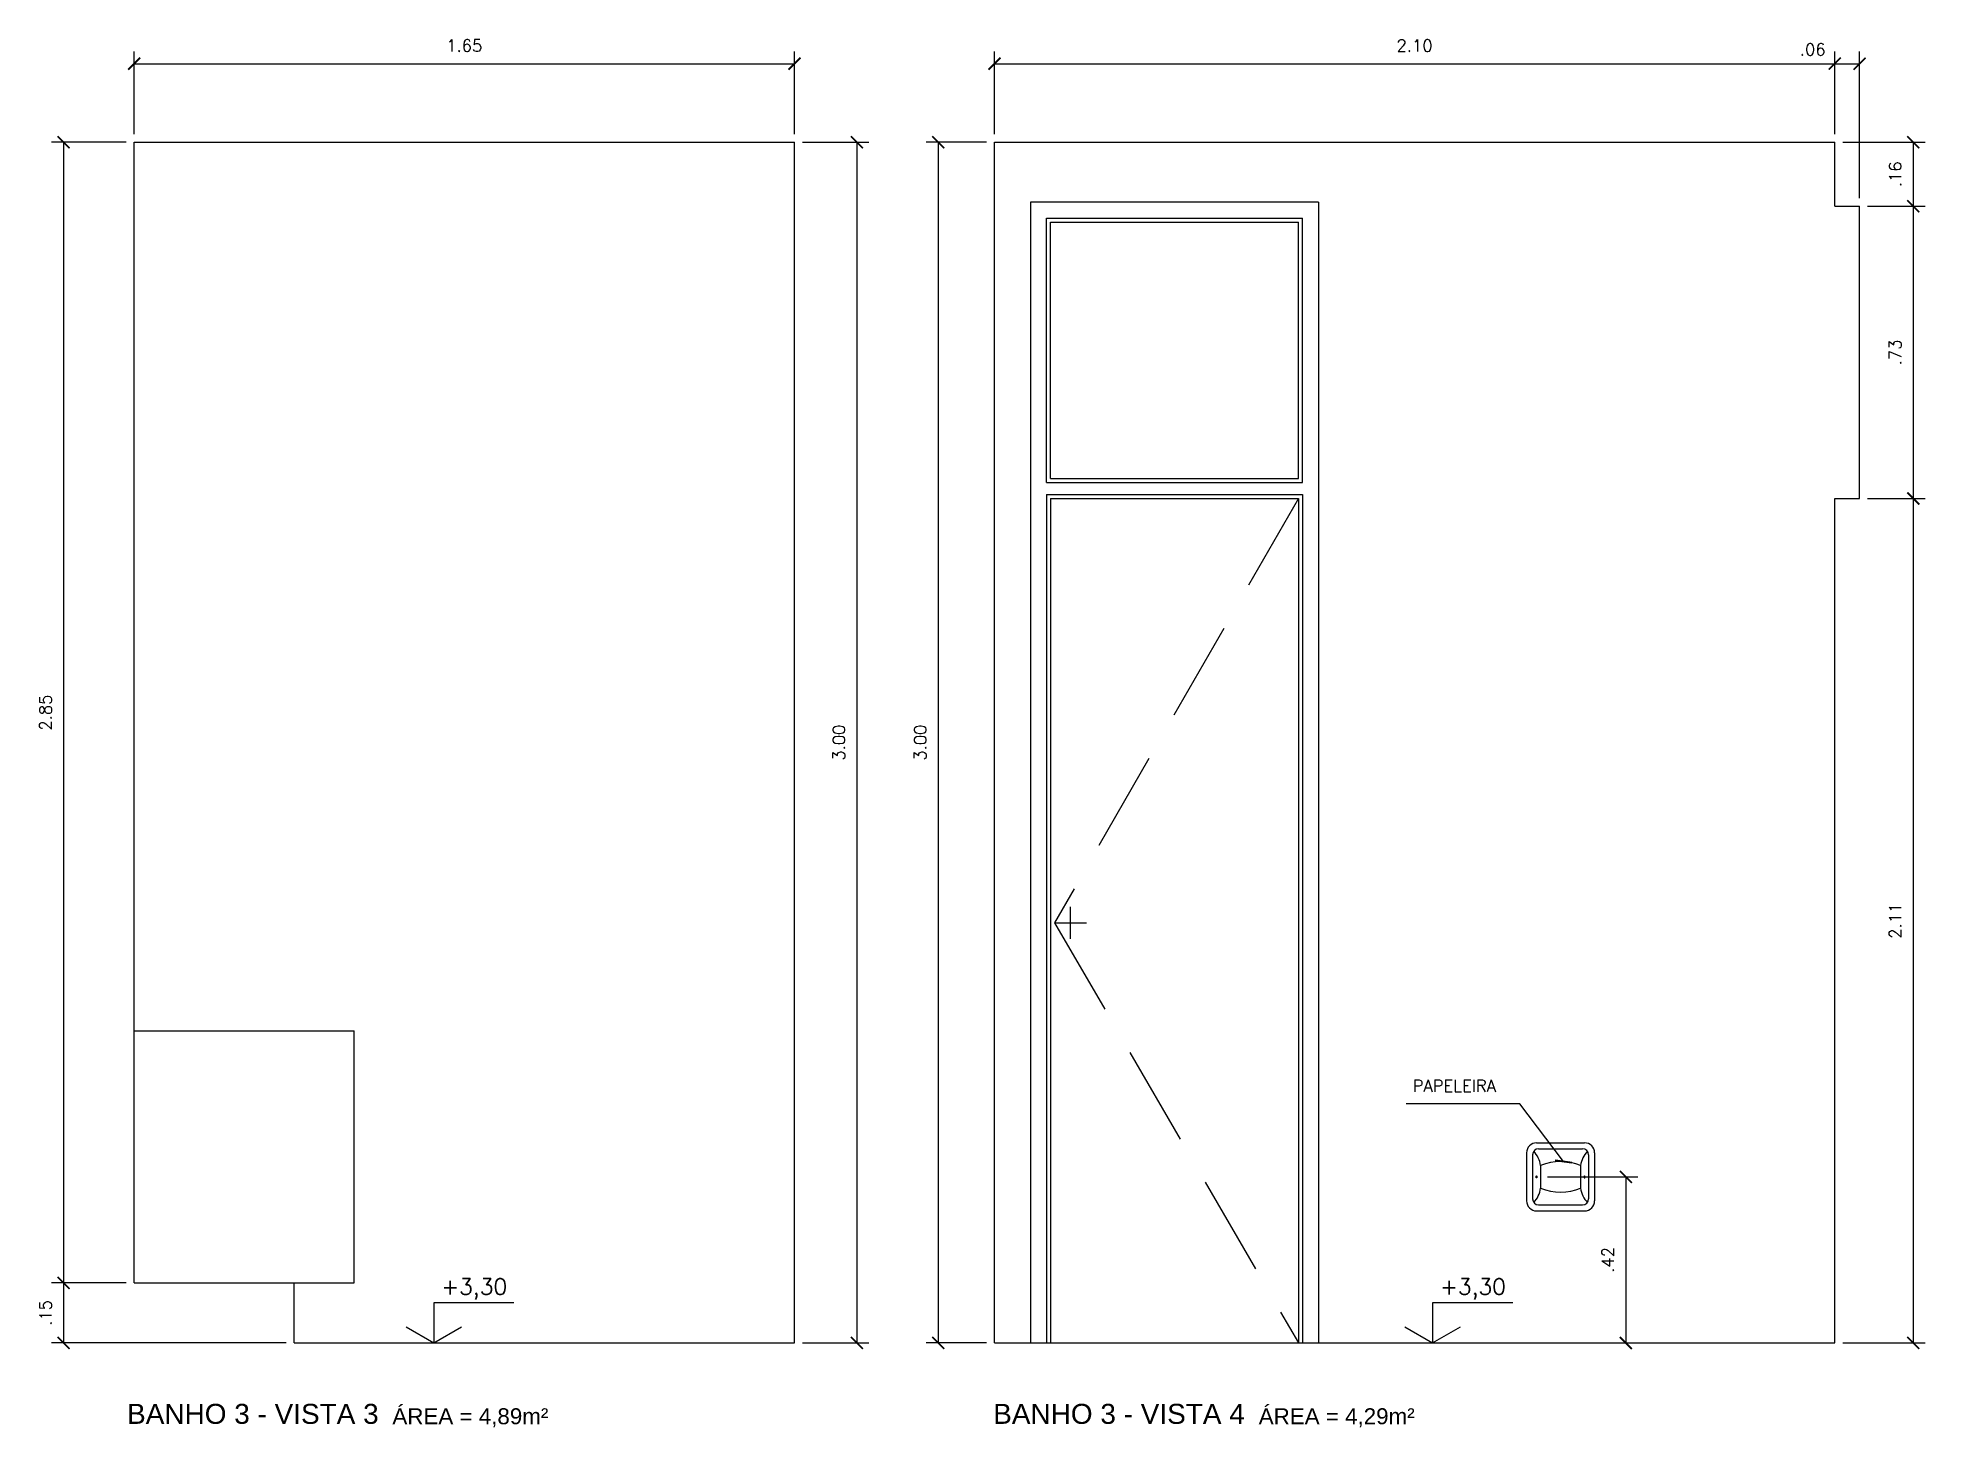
# Model space of a CAD drawing. Header units: millimetres. Extents: x 1 to 250, y 10 to 22.
# Drawn here: x 220.594 to 225.311, y 18.08 to 21.552 of the extents above; entities that cross this region are included whole.
import ezdxf

# ---------------------------------------------------------------- set-up
doc = ezdxf.new("R2010")
doc.units = ezdxf.units.MM
doc.linetypes.add('HIDDEN', pattern=[0.375, 0.25, -0.125])
for name, color, linetype in [('COTAS', 1, 'Continuous'), ('LPROJ', 7, 'HIDDEN'), ('LVISTA02', 1, 'Continuous'), ('NOTAS', 2, 'Continuous'), ('PEÇAS', 7, 'Continuous'), ('REVEST', 2, 'Continuous')]:
    doc.layers.add(name, color=color, linetype=linetype)
doc.styles.add('60-20', font='romans.shx', dxfattribs={"height": 0.03})
doc.styles.add('60-50', font='romans.shx', dxfattribs={"height": 0.075})
doc.styles.add('80-20', font='romans.shx', dxfattribs={"height": 0.04})
doc.styles.add('ARIAL', font='arial.ttf', dxfattribs={"height": 0.05})
doc.dimstyles.new('20', dxfattribs={"dimtxt": 0.1, "dimasz": 0.075, "dimexe": 0.075, "dimexo": 0.05, "dimgap": 0.075, "dimtad": 1, "dimzin": 4, "dimdsep": 46, "dimtxsty": '60-50', "dimblk1": 'ARCHTICK', "dimblk2": 'ARCHTICK', "dimsah": 1, "dimcen": 2.5, "dimclrt": 3, "dimadec": 0, "dimazin": 0, "dimtfac": 1, "dimtmove": 2, "dimatfit": 3, "dimldrblk": 'ARCHTICK', "dimfxl": 1, "dimarcsym": 0})

# ---------------------------------------------------------------- blocks, each defined once
blk = doc.blocks.new('_ARCHTICK')
at = {"color": 0, "linetype": 'ByBlock', "const_width": 0.15}
blk.add_lwpolyline([(-0.5, -0.5), (0.5, 0.5)], dxfattribs=at)
blk = doc.blocks.new('*D98')
at = {"color": 0, "linetype": 'ByBlock'}
for p, q in [((220.8346, 21.3109), (220.8346, 21.5173)), ((222.4846, 21.3109), (222.4846, 21.5173)), ((220.8346, 21.4873), (222.4846, 21.4873))]:
    blk.add_line(p, q, dxfattribs=at)
at = {"layer": 'DEFPOINTS', "color": 0, "linetype": 'ByBlock'}
for p in [(222.4846, 21.4873), (220.8346, 21.2909), (222.4846, 21.2909)]:
    blk.add_point(p, dxfattribs=at)
at = {"color": 0, "linetype": 'ByBlock', "xscale": 0.03, "yscale": 0.03, "zscale": 0.03, "rotation": 180}
blk.add_blockref('_ARCHTICK', (220.8346, 21.4873), dxfattribs=at)
at = {"color": 0, "linetype": 'ByBlock', "xscale": 0.03, "yscale": 0.03, "zscale": 0.03}
blk.add_blockref('_ARCHTICK', (222.4846, 21.4873), dxfattribs=at)
at = {"color": 3, "linetype": 'ByBlock', "insert": (221.6596, 21.5323), "char_height": 0.03, "attachment_point": 5, "style": '60-20'}
blk.add_mtext('1.65', dxfattribs=at)
blk = doc.blocks.new('*D99')
at = {"color": 0, "linetype": 'ByBlock'}
for p, q in [((222.9846, 21.3109), (222.9846, 21.5173)), ((225.0846, 21.3109), (225.0846, 21.5173)), ((222.9846, 21.4873), (225.0846, 21.4873))]:
    blk.add_line(p, q, dxfattribs=at)
at = {"layer": 'DEFPOINTS', "color": 0, "linetype": 'ByBlock'}
for p in [(225.0846, 21.4873), (222.9846, 21.2909), (225.0846, 21.2909)]:
    blk.add_point(p, dxfattribs=at)
at = {"color": 0, "linetype": 'ByBlock', "xscale": 0.03, "yscale": 0.03, "zscale": 0.03, "rotation": 180}
blk.add_blockref('_ARCHTICK', (222.9846, 21.4873), dxfattribs=at)
at = {"color": 0, "linetype": 'ByBlock', "xscale": 0.03, "yscale": 0.03, "zscale": 0.03}
blk.add_blockref('_ARCHTICK', (225.0846, 21.4873), dxfattribs=at)
at = {"color": 3, "linetype": 'ByBlock', "insert": (224.0346, 21.5323), "char_height": 0.03, "attachment_point": 5, "style": '60-20'}
blk.add_mtext('2.10', dxfattribs=at)
blk = doc.blocks.new('*D120')
at = {"color": 0, "linetype": 'ByBlock'}
for p, q in [((225.0846, 21.3109), (225.0846, 21.5173)), ((225.1469, 21.1509), (225.1469, 21.5173)), ((225.0846, 21.4873), (225.1469, 21.4873))]:
    blk.add_line(p, q, dxfattribs=at)
at = {"layer": 'DEFPOINTS', "color": 0, "linetype": 'ByBlock'}
for p in [(225.1469, 21.4873), (225.0846, 21.2909), (225.1469, 21.1309)]:
    blk.add_point(p, dxfattribs=at)
at = {"color": 0, "linetype": 'ByBlock', "xscale": 0.03, "yscale": 0.03, "zscale": 0.03, "rotation": 180}
blk.add_blockref('_ARCHTICK', (225.0846, 21.4873), dxfattribs=at)
at = {"color": 0, "linetype": 'ByBlock', "xscale": 0.03, "yscale": 0.03, "zscale": 0.03}
blk.add_blockref('_ARCHTICK', (225.1469, 21.4873), dxfattribs=at)
at = {"color": 3, "linetype": 'ByBlock', "insert": (225.0298, 21.5228), "char_height": 0.03, "attachment_point": 5, "style": '60-20'}
blk.add_mtext('.06', dxfattribs=at)
blk = doc.blocks.new('*D263')
at = {"color": 0, "linetype": 'ByBlock'}
for p, q in [((220.8146, 21.2909), (220.6282, 21.2909)), ((220.6582, 21.2909), (220.6582, 18.4409)), ((220.8146, 18.4409), (220.6282, 18.4409))]:
    blk.add_line(p, q, dxfattribs=at)
at = {"layer": 'DEFPOINTS', "color": 0, "linetype": 'ByBlock'}
for p in [(220.8346, 21.2909), (220.6582, 18.4409), (220.8346, 18.4409)]:
    blk.add_point(p, dxfattribs=at)
at = {"color": 0, "linetype": 'ByBlock', "xscale": 0.03, "yscale": 0.03, "zscale": 0.03}
for p, rotation in [((220.6582, 21.2909), 90), ((220.6582, 18.4409), 270)]:
    blk.add_blockref('_ARCHTICK', p, dxfattribs=dict(at, rotation=rotation))
at = {"color": 3, "linetype": 'ByBlock', "insert": (220.6132, 19.8659), "char_height": 0.03, "attachment_point": 5, "rotation": 90, "style": '60-20'}
blk.add_mtext('2.85', dxfattribs=at)
blk = doc.blocks.new('*D264')
at = {"color": 0, "linetype": 'ByBlock'}
for p, q in [((220.6582, 18.4409), (220.6582, 18.2909)), ((221.2146, 18.2909), (220.6282, 18.2909))]:
    blk.add_line(p, q, dxfattribs=at)
at = {"layer": 'DEFPOINTS', "color": 0, "linetype": 'ByBlock'}
for p in [(220.8346, 18.4409), (220.6582, 18.2909), (221.2346, 18.2909)]:
    blk.add_point(p, dxfattribs=at)
at = {"color": 0, "linetype": 'ByBlock', "xscale": 0.03, "yscale": 0.03, "zscale": 0.03}
for p, rotation in [((220.6582, 18.4409), 90), ((220.6582, 18.2909), 270)]:
    blk.add_blockref('_ARCHTICK', p, dxfattribs=dict(at, rotation=rotation))
at = {"color": 3, "linetype": 'ByBlock', "insert": (220.6132, 18.3659), "char_height": 0.03, "attachment_point": 5, "rotation": 90, "style": '60-20'}
blk.add_mtext('.15', dxfattribs=at)
blk = doc.blocks.new('*D265')
at = {"color": 0, "linetype": 'ByBlock'}
for p, q in [((222.5046, 21.2909), (222.671, 21.2909)), ((222.641, 21.2909), (222.641, 18.2909)), ((222.5046, 18.2909), (222.671, 18.2909))]:
    blk.add_line(p, q, dxfattribs=at)
at = {"layer": 'DEFPOINTS', "color": 0, "linetype": 'ByBlock'}
for p in [(222.4846, 21.2909), (222.4846, 18.2909), (222.641, 18.2909)]:
    blk.add_point(p, dxfattribs=at)
at = {"color": 0, "linetype": 'ByBlock', "xscale": 0.03, "yscale": 0.03, "zscale": 0.03}
for p, rotation in [((222.641, 21.2909), 90), ((222.641, 18.2909), 270)]:
    blk.add_blockref('_ARCHTICK', p, dxfattribs=dict(at, rotation=rotation))
at = {"color": 3, "linetype": 'ByBlock', "insert": (222.596, 19.7909), "char_height": 0.03, "attachment_point": 5, "rotation": 90, "style": '60-20'}
blk.add_mtext('3.00', dxfattribs=at)
blk = doc.blocks.new('*D266')
at = {"color": 0, "linetype": 'ByBlock'}
for p, q in [((225.1046, 21.2909), (225.311, 21.2909)), ((225.281, 21.2909), (225.281, 21.1309)), ((225.1669, 21.1309), (225.311, 21.1309))]:
    blk.add_line(p, q, dxfattribs=at)
at = {"layer": 'DEFPOINTS', "color": 0, "linetype": 'ByBlock'}
for p in [(225.0846, 21.2909), (225.1469, 21.1309), (225.281, 21.1309)]:
    blk.add_point(p, dxfattribs=at)
at = {"color": 0, "linetype": 'ByBlock', "xscale": 0.03, "yscale": 0.03, "zscale": 0.03}
for p, rotation in [((225.281, 21.2909), 90), ((225.281, 21.1309), 270)]:
    blk.add_blockref('_ARCHTICK', p, dxfattribs=dict(at, rotation=rotation))
at = {"color": 3, "linetype": 'ByBlock', "insert": (225.236, 21.2109), "char_height": 0.03, "attachment_point": 5, "rotation": 90, "style": '60-20'}
blk.add_mtext('.16', dxfattribs=at)
blk = doc.blocks.new('*D267')
at = {"color": 0, "linetype": 'ByBlock'}
for p, q in [((225.281, 21.1309), (225.281, 20.4009)), ((225.1669, 20.4009), (225.311, 20.4009))]:
    blk.add_line(p, q, dxfattribs=at)
at = {"layer": 'DEFPOINTS', "color": 0, "linetype": 'ByBlock'}
for p in [(225.1469, 21.1309), (225.1469, 20.4009), (225.281, 20.4009)]:
    blk.add_point(p, dxfattribs=at)
at = {"color": 0, "linetype": 'ByBlock', "xscale": 0.03, "yscale": 0.03, "zscale": 0.03}
for p, rotation in [((225.281, 21.1309), 90), ((225.281, 20.4009), 270)]:
    blk.add_blockref('_ARCHTICK', p, dxfattribs=dict(at, rotation=rotation))
at = {"color": 3, "linetype": 'ByBlock', "insert": (225.236, 20.7659), "char_height": 0.03, "attachment_point": 5, "rotation": 90, "style": '60-20'}
blk.add_mtext('.73', dxfattribs=at)
blk = doc.blocks.new('*D268')
at = {"color": 0, "linetype": 'ByBlock'}
for p, q in [((225.281, 20.4009), (225.281, 18.2909)), ((225.1046, 18.2909), (225.311, 18.2909))]:
    blk.add_line(p, q, dxfattribs=at)
at = {"layer": 'DEFPOINTS', "color": 0, "linetype": 'ByBlock'}
for p in [(225.1469, 20.4009), (225.0846, 18.2909), (225.281, 18.2909)]:
    blk.add_point(p, dxfattribs=at)
at = {"color": 0, "linetype": 'ByBlock', "xscale": 0.03, "yscale": 0.03, "zscale": 0.03}
for p, rotation in [((225.281, 20.4009), 90), ((225.281, 18.2909), 270)]:
    blk.add_blockref('_ARCHTICK', p, dxfattribs=dict(at, rotation=rotation))
at = {"color": 3, "linetype": 'ByBlock', "insert": (225.236, 19.3459), "char_height": 0.03, "attachment_point": 5, "rotation": 90, "style": '60-20'}
blk.add_mtext('2.11', dxfattribs=at)
blk = doc.blocks.new('*D269')
at = {"color": 0, "linetype": 'ByBlock'}
for p, q in [((222.9646, 21.2909), (222.8143, 21.2909)), ((222.8443, 21.2909), (222.8443, 18.2909)), ((222.9646, 18.2909), (222.8143, 18.2909))]:
    blk.add_line(p, q, dxfattribs=at)
at = {"layer": 'DEFPOINTS', "color": 0, "linetype": 'ByBlock'}
for p in [(222.9846, 21.2909), (222.8443, 18.2909), (222.9846, 18.2909)]:
    blk.add_point(p, dxfattribs=at)
at = {"color": 0, "linetype": 'ByBlock', "xscale": 0.03, "yscale": 0.03, "zscale": 0.03}
for p, rotation in [((222.8443, 21.2909), 90), ((222.8443, 18.2909), 270)]:
    blk.add_blockref('_ARCHTICK', p, dxfattribs=dict(at, rotation=rotation))
at = {"color": 3, "linetype": 'ByBlock', "insert": (222.7993, 19.7909), "char_height": 0.03, "attachment_point": 5, "rotation": 90, "style": '60-20'}
blk.add_mtext('3.00', dxfattribs=at)
blk = doc.blocks.new('*D295')
at = {"color": 0, "linetype": 'ByBlock'}
for p, q in [((243.189, 18.7059), (243.4149, 18.7059)), ((243.3849, 18.7059), (243.3849, 18.2909)), ((243.391, 18.2909), (243.4149, 18.2909))]:
    blk.add_line(p, q, dxfattribs=at)
at = {"layer": 'DEFPOINTS', "color": 0, "linetype": 'ByBlock'}
for p in [(243.169, 18.7059), (243.371, 18.2909), (243.3849, 18.2909)]:
    blk.add_point(p, dxfattribs=at)
at = {"color": 0, "linetype": 'ByBlock', "xscale": 0.03, "yscale": 0.03, "zscale": 0.03}
for p, rotation in [((243.3849, 18.7059), 90), ((243.3849, 18.2909), 270)]:
    blk.add_blockref('_ARCHTICK', p, dxfattribs=dict(at, rotation=rotation))
at = {"color": 3, "linetype": 'ByBlock', "insert": (243.3399, 18.4984), "char_height": 0.03, "attachment_point": 5, "rotation": 90, "style": '60-20'}
blk.add_mtext('.42', dxfattribs=at)

msp = doc.modelspace()

# ---------------------------------------------------------------- linework, layer by layer
at = {"layer": 'LPROJ'}
for p, q in [((223.7446, 20.4009), (223.1346, 19.3409)), ((223.1346, 19.3409), (223.7446, 18.2909))]:
    msp.add_line(p, q, dxfattribs=at)
at = {"layer": 'LVISTA02'}
for p, q in [((223.7946, 21.1409), (223.0746, 21.1409)), ((223.0746, 21.1409), (223.0746, 18.2909)), ((223.7946, 21.1409), (223.7946, 18.2909)), ((223.1146, 20.4409), (223.1146, 21.1009)), ((223.1146, 21.1009), (223.7546, 21.1009)), ((223.1246, 20.4509), (223.1246, 21.0909)), ((223.1246, 21.0909), (223.7446, 21.0909)), ((223.7446, 20.4509), (223.7446, 21.0909)), ((223.7546, 20.4409), (223.7546, 21.1009)), ((223.1146, 20.4409), (223.7546, 20.4409)), ((223.1246, 20.4509), (223.7446, 20.4509)), ((223.1146, 20.4109), (223.1146, 18.2909)), ((223.1146, 20.4109), (223.7546, 20.4109)), ((223.1246, 20.4009), (223.1246, 18.2909)), ((223.1246, 20.4009), (223.7446, 20.4009)), ((223.7446, 20.4009), (223.7446, 18.2909)), ((223.7546, 20.4109), (223.7546, 18.2909)), ((220.8346, 19.0709), (221.3846, 19.0709)), ((221.3846, 18.4409), (221.3846, 19.0709)), ((221.2346, 18.4409), (221.3846, 18.4409))]:
    msp.add_line(p, q, dxfattribs=at)
at = {"layer": 'NOTAS'}
for p, q in [((223.1746, 19.3009), (223.1746, 19.3809)), ((223.1346, 19.3409), (223.2146, 19.3409))]:
    msp.add_line(p, q, dxfattribs=at)
for points in [[(221.7834, 18.3909), (221.5834, 18.3909), (221.5834, 18.2909)], [(224.2798, 18.3909), (224.0798, 18.3909), (224.0798, 18.2909)]]:
    msp.add_lwpolyline(points, dxfattribs=at)
at = {"layer": 'NOTAS', "color": 3}
for points in [[(221.5142, 18.3309), (221.5834, 18.2909), (221.6527, 18.3309)], [(224.0105, 18.3309), (224.0798, 18.2909), (224.149, 18.3309)]]:
    msp.add_lwpolyline(points, dxfattribs=at)
at = {"layer": 'PEÇAS'}
for p, q in [((224.3396, 18.7909), (224.4596, 18.7909)), ((224.3146, 18.7659), (224.3146, 18.6459)), ((224.4846, 18.7659), (224.4846, 18.6459)), ((224.3396, 18.6209), (224.4596, 18.6209))]:
    msp.add_line(p, q, dxfattribs=at)
at = {"layer": 'PEÇAS', "color": 8}
for p, q in [((224.3446, 18.7759), (224.4546, 18.7759)), ((224.3296, 18.7609), (224.3296, 18.6509)), ((224.3496, 18.7343), (224.3496, 18.6775)), ((224.4496, 18.7343), (224.4496, 18.6775)), ((224.4696, 18.7609), (224.4696, 18.6509)), ((224.3446, 18.6359), (224.4546, 18.6359))]:
    msp.add_line(p, q, dxfattribs=at)
at = {"layer": 'PEÇAS'}
for centre, start, end in [((224.3396, 18.7659), 90, 180), ((224.4596, 18.7659), 0, 90), ((224.3396, 18.6459), 180, 270), ((224.4596, 18.6459), 270, 0)]:
    msp.add_arc(centre, 0.025, start, end, dxfattribs=at)
at = {"layer": 'PEÇAS', "color": 8}
for centre, radius, start, end in [((224.3446, 18.7609), 0.015, 90, 180), ((224.4546, 18.7609), 0.015, 0, 90), ((224.2845, 18.7248), 0.0659, 8.2703, 43.0744), ((224.3996, 18.6143), 0.13, 67.3801, 112.6199), ((224.5148, 18.7248), 0.0659, 136.9256, 171.7297), ((224.3446, 18.6509), 0.015, 180, 270), ((224.2845, 18.6869), 0.0659, 316.9256, 351.7297), ((224.3996, 18.7975), 0.13, 247.3801, 292.6199), ((224.5148, 18.6869), 0.0659, 188.2703, 223.0744), ((224.4546, 18.6509), 0.015, 270, 0)]:
    msp.add_arc(centre, radius, start, end, dxfattribs=at)
msp.add_ellipse((224.3396, 18.7059), major_axis=(0, 0.00281), ratio=0.41851, dxfattribs=at)
at = {"layer": 'PEÇAS', "color": 8, "extrusion": (0, 0, -1)}
msp.add_ellipse((224.4596, 18.7059), major_axis=(0, 0.00281), ratio=0.41851, dxfattribs=at)
at = {"layer": 'REVEST'}
for p, q in [((220.8346, 18.4409), (220.8346, 21.2909)), ((220.8346, 21.2909), (222.4846, 21.2909)), ((222.4846, 18.2909), (222.4846, 21.2909)), ((222.9846, 18.2909), (222.9846, 21.2909)), ((222.9846, 21.2909), (225.0846, 21.2909)), ((225.0846, 21.1309), (225.0846, 21.2909)), ((225.0846, 21.1309), (225.1469, 21.1309)), ((225.1469, 20.4009), (225.1469, 21.1309)), ((225.0846, 18.2909), (225.0846, 20.4009)), ((225.0846, 20.4009), (225.1469, 20.4009)), ((220.8346, 18.4409), (221.2346, 18.4409)), ((221.2346, 18.2909), (221.2346, 18.4409)), ((221.2346, 18.2909), (222.4846, 18.2909)), ((222.9846, 18.2909), (225.0846, 18.2909))]:
    msp.add_line(p, q, dxfattribs=at)

# ---------------------------------------------------------------- texts
at = {"layer": 'COTAS', "color": 3, "insert": (224.238, 18.9332), "char_height": 0.03, "attachment_point": 6, "style": '60-20'}
msp.add_mtext('PAPELEIRA', dxfattribs=at)
at = {"layer": 'NOTAS', "color": 3, "style": '80-20'}
for p in [(221.6021, 18.4117), (224.0984, 18.4117)]:
    msp.add_text('+3,30', height=0.04, dxfattribs=at).set_placement(p)
at = {"layer": 'NOTAS', "style": 'ARIAL'}
for s, height, p in [('BANHO 3 - VISTA 3', 0.05, (220.8168, 18.0888)), ('ÁREA = 4,89m²', 0.04, (221.4799, 18.0878)), ('BANHO 3 - VISTA 4', 0.05, (222.9815, 18.0888)), ('ÁREA = 4,29m²', 0.04, (223.6451, 18.0878))]:
    msp.add_text(s, height=height, dxfattribs=at).set_placement(p)

# ---------------------------------------------------------------- dimensions: what is measured, and where the dimension line sits
at = {"layer": 'COTAS'}
for base, p1, p2, picture, middle in [((222.4846, 21.4873), (220.8346, 21.2909), (222.4846, 21.2909), '*D98', (221.6596, 21.5323)), ((225.0846, 21.4873), (222.9846, 21.2909), (225.0846, 21.2909), '*D99', (224.0346, 21.5323))]:
    dim = msp.add_linear_dim(base=base, p1=p1, p2=p2, dimstyle='20', override={"dimtxt": 0.02, "dimasz": 0.03, "dimexe": 0.03, "dimexo": 0.02, "dimgap": 0.03, "dimtxsty": '60-20'}, dxfattribs=at)
    dim.commit()
    dim.dimension.update_dxf_attribs({"geometry": picture, "text_midpoint": middle})
dim = msp.add_linear_dim(base=(225.1469, 21.4873), p1=(225.0846, 21.2909), p2=(225.1469, 21.1309), dimstyle='20', override={"dimtxt": 0.02, "dimasz": 0.03, "dimexe": 0.03, "dimexo": 0.02, "dimgap": 0.03, "dimtxsty": '60-20'}, dxfattribs=at)
dim.commit()
dim.dimension.update_dxf_attribs({"geometry": '*D120', "text_midpoint": (225.0298, 21.5228), "dimtype": 160})
for base, p1, p2, override, picture, middle in [((220.6582, 18.4409), (220.8346, 21.2909), (220.8346, 18.4409), {"dimtxt": 0.02, "dimasz": 0.03, "dimexe": 0.03, "dimexo": 0.02, "dimgap": 0.03, "dimtxsty": '60-20'}, '*D263', (220.6132, 19.8659)), ((222.641, 18.2909), (222.4846, 21.2909), (222.4846, 18.2909), {"dimtxt": 0.02, "dimasz": 0.03, "dimexe": 0.03, "dimexo": 0.02, "dimgap": 0.03, "dimtxsty": '60-20'}, '*D265', (222.596, 19.7909)), ((222.8443, 18.2909), (222.9846, 21.2909), (222.9846, 18.2909), {"dimtxt": 0.02, "dimasz": 0.03, "dimexe": 0.03, "dimexo": 0.02, "dimgap": 0.03, "dimtxsty": '60-20'}, '*D269', (222.7993, 19.7909)), ((225.281, 21.1309), (225.0846, 21.2909), (225.1469, 21.1309), {"dimtxt": 0.02, "dimasz": 0.03, "dimexe": 0.03, "dimexo": 0.02, "dimgap": 0.03, "dimtxsty": '60-20'}, '*D266', (225.236, 21.2109)), ((225.281, 20.4009), (225.1469, 21.1309), (225.1469, 20.4009), {"dimtxt": 0.02, "dimasz": 0.03, "dimexe": 0.03, "dimexo": 0.02, "dimgap": 0.03, "dimtxsty": '60-20', "dimse1": 1}, '*D267', (225.236, 20.7659)), ((225.281, 18.2909), (225.1469, 20.4009), (225.0846, 18.2909), {"dimtxt": 0.02, "dimasz": 0.03, "dimexe": 0.03, "dimexo": 0.02, "dimgap": 0.03, "dimtxsty": '60-20', "dimse1": 1}, '*D268', (225.236, 19.3459)), ((220.6582, 18.2909), (220.8346, 18.4409), (221.2346, 18.2909), {"dimtxt": 0.02, "dimasz": 0.03, "dimexe": 0.03, "dimexo": 0.02, "dimgap": 0.03, "dimtxsty": '60-20', "dimse1": 1}, '*D264', (220.6132, 18.3659))]:
    dim = msp.add_linear_dim(base=base, p1=p1, p2=p2, angle=90, dimstyle='20', override=override, dxfattribs=at)
    dim.commit()
    dim.dimension.update_dxf_attribs({"geometry": picture, "text_midpoint": middle})
dim = msp.add_linear_dim(base=(224.5627833618, 18.2908657796), p1=(224.3468498577, 18.7058657796), p2=(224.5488418904, 18.2908657796), angle=90, dimstyle='20', override={"dimtxt": 0.02, "dimasz": 0.03, "dimexe": 0.03, "dimexo": 0.02, "dimgap": 0.03, "dimtxsty": '60-20'}, dxfattribs=at)
dim.commit()
dim.dimension.update_dxf_attribs({"geometry": '*D295', "text_midpoint": (224.5177833618, 18.4983657796), "insert": (-18.8221156119, 0)})

# ---------------------------------------------------------------- leaders
at = {"layer": 'COTAS', "annotation_type": 0, "has_hookline": 1, "hookline_direction": 1, "text_width": 0.2243}
msp.add_leader([(224.4068, 18.7443), (224.298, 18.8882), (224.268, 18.8882)], dimstyle='20', override={"dimtxt": 0.02, "dimasz": 0.03, "dimexe": 0.03, "dimexo": 0.02, "dimgap": 0.03, "dimtxsty": '60-20'}, dxfattribs=at)

doc.saveas('drawing.dxf')
